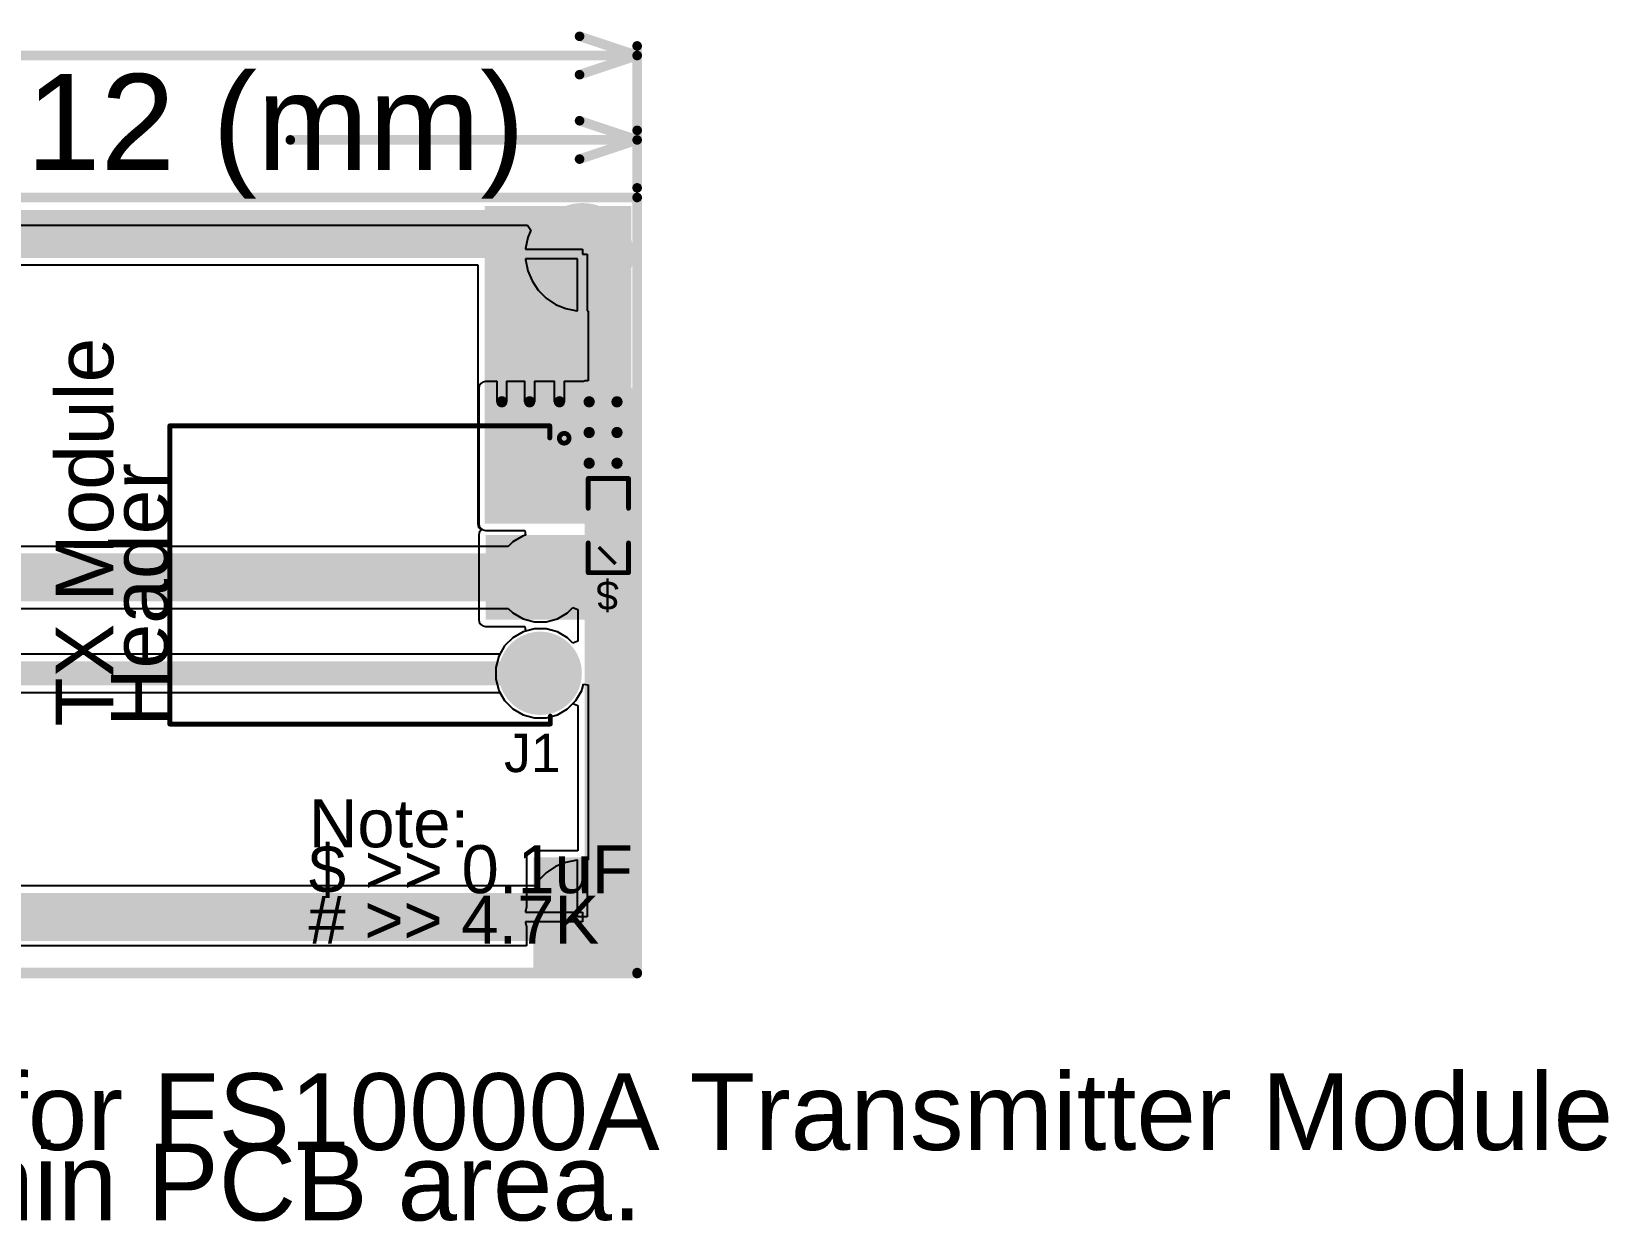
# Model space of a CAD drawing. Header units: millimetres. Extents: x -0.18 to 3.25, y -0.28 to 1.
# Drawn here: x 1.607 to 3.25, y -0.28 to 0.96 of the extents above; entities that cross this region are included whole.
import ezdxf

# ---------------------------------------------------------------- set-up
doc = ezdxf.new("R2010")
doc.units = ezdxf.units.MM
doc.header["$MEASUREMENT"] = 0
for name, color, linetype in [('BottomLayer', 5, 'Continuous'), ('BottomSolder', 6, 'Continuous'), ('Mechanical1', 6, 'Continuous'), ('Mechanical2', 216, 'Continuous'), ('MultiLayer', 9, 'Continuous'), ('PadHoleLayer', 156, 'Continuous'), ('TopLayer', 1, 'Continuous'), ('TopOverlay', 2, 'Continuous'), ('TopPaste', 8, 'Continuous'), ('TopSolder', 216, 'Continuous'), ('ViaHoleLayer', 16, 'Continuous')]:
    doc.layers.add(name, color=color, linetype=linetype)
doc.styles.add('Arial', font='', dxfattribs={"height": 0.2})
doc.styles.get('Arial').set_extended_font_data('Arial')

# ---------------------------------------------------------------- blocks, each defined once
blk = doc.blocks.new('DW254W_11_03_85_16')
at = {"layer": 'BottomLayer'}
h = blk.add_hatch(color=5, dxfattribs=at)
edge = h.paths.add_edge_path()
edge.add_arc((0, 0), 0.0394, 0, 360)
h = blk.add_hatch(color=5, dxfattribs=at)
edge = h.paths.add_edge_path()
edge.add_arc((0.1, 0), 0.0394, 0, 360)
h = blk.add_hatch(color=5, dxfattribs=at)
edge = h.paths.add_edge_path()
edge.add_arc((0.2, 0), 0.0394, 0, 360)
at = {"layer": 'BottomSolder'}
h = blk.add_hatch(color=6, dxfattribs=at)
edge = h.paths.add_edge_path()
edge.add_arc((0, 0), 0.0434, 0, 360)
h = blk.add_hatch(color=6, dxfattribs=at)
edge = h.paths.add_edge_path()
edge.add_arc((0.1, 0), 0.0434, 0, 360)
h = blk.add_hatch(color=6, dxfattribs=at)
edge = h.paths.add_edge_path()
edge.add_arc((0.2, 0), 0.0434, 0, 360)
at = {"layer": 'MultiLayer'}
h = blk.add_hatch(color=9, dxfattribs=at)
edge = h.paths.add_edge_path()
edge.add_arc((0, 0), 0.0394, 0, 360)
h = blk.add_hatch(color=9, dxfattribs=at)
edge = h.paths.add_edge_path()
edge.add_arc((0.1, 0), 0.0394, 0, 360)
h = blk.add_hatch(color=9, dxfattribs=at)
edge = h.paths.add_edge_path()
edge.add_arc((0.2, 0), 0.0394, 0, 360)
at = {"layer": 'PadHoleLayer'}
h = blk.add_hatch(color=156, dxfattribs=at)
edge = h.paths.add_edge_path()
edge.add_arc((0, 0), 0.0201, 0, 360)
h = blk.add_hatch(color=156, dxfattribs=at)
edge = h.paths.add_edge_path()
edge.add_arc((0.1, 0), 0.0201, 0, 360)
h = blk.add_hatch(color=156, dxfattribs=at)
edge = h.paths.add_edge_path()
edge.add_arc((0.2, 0), 0.0201, 0, 360)
at = {"layer": 'TopLayer'}
h = blk.add_hatch(color=1, dxfattribs=at)
edge = h.paths.add_edge_path()
edge.add_arc((0, 0), 0.0394, 0, 360)
h = blk.add_hatch(color=1, dxfattribs=at)
edge = h.paths.add_edge_path()
edge.add_arc((0.1, 0), 0.0394, 0, 360)
h = blk.add_hatch(color=1, dxfattribs=at)
edge = h.paths.add_edge_path()
edge.add_arc((0.2, 0), 0.0394, 0, 360)
at = {"layer": 'TopSolder'}
h = blk.add_hatch(color=216, dxfattribs=at)
edge = h.paths.add_edge_path()
edge.add_arc((0, 0), 0.0434, 0, 360)
h = blk.add_hatch(color=216, dxfattribs=at)
edge = h.paths.add_edge_path()
edge.add_arc((0.1, 0), 0.0434, 0, 360)
h = blk.add_hatch(color=216, dxfattribs=at)
edge = h.paths.add_edge_path()
edge.add_arc((0.2, 0), 0.0434, 0, 360)
at = {"layer": 'TopOverlay'}
for points, const_width in [([(-0.0399, 0.025, 1), (-0.0501, 0.025, 1)], 0.005), ([(-0.0513, 0.025, 1), (-0.0488, 0.025, 1)], 0.0025), ([(-0.0412, 0.025, 1), (-0.0387, 0.025, 1)], 0.0025), ([(-0.0592, 0.01, 1), (-0.0568, 0.01, 1)], 0.0025), ([(-0.0592, 0.01, 1), (-0.0568, 0.01, 1)], 0.0025), ([(-0.0466, 0.01, 1), (-0.0441, 0.01, 1)], 0.0025), ([(0.2434, 0.0105, 1), (0.2459, 0.0105, 1)], 0.0025), ([(0.2517, 0.0105, 1), (0.2542, 0.0105, 1)], 0.0025), ([(0.2517, 0.0105, 1), (0.2542, 0.0105, 1)], 0.0025), ([(-0.0592, -0.386, 1), (-0.0568, -0.386, 1)], 0.0025), ([(-0.0592, -0.386, 1), (-0.0568, -0.386, 1)], 0.0025), ([(0.2517, -0.386, 1), (0.2542, -0.386, 1)], 0.0025), ([(0.2517, -0.386, 1), (0.2542, -0.386, 1)], 0.0025)]:
    blk.add_lwpolyline(points, format="xyb", close=True, dxfattribs=dict(at, const_width=const_width))
at = {"layer": 'TopOverlay', "const_width": 0.005}
for points in [[(-0.0454, 0.01), (-0.058, 0.01)], [(-0.058, -0.386), (-0.058, 0.01)], [(0.253, 0.0105), (0.2446, 0.0105)], [(0.253, -0.386), (0.253, 0.0105)], [(0.253, -0.386), (-0.058, -0.386)]]:
    blk.add_lwpolyline(points, dxfattribs=at)
blk = doc.blocks.new('C__0603_17')
at = {"layer": 'TopLayer'}
for points in [[(-0.015, 0.0175), (-0.015, -0.0175), (-0.045, -0.0175), (-0.045, 0.0175)], [(0.045, 0.0175), (0.045, -0.0175), (0.015, -0.0175), (0.015, 0.0175)]]:
    blk.add_hatch(color=1, dxfattribs=at).paths.add_polyline_path(points)
at = {"layer": 'TopPaste'}
for points in [[(-0.015, 0.0175), (-0.015, -0.0175), (-0.045, -0.0175), (-0.045, 0.0175)], [(0.045, 0.0175), (0.045, -0.0175), (0.015, -0.0175), (0.015, 0.0175)]]:
    blk.add_hatch(color=8, dxfattribs=at).paths.add_polyline_path(points)
at = {"layer": 'TopSolder'}
for points in [[(-0.0126, 0.0199), (-0.0126, -0.0199), (-0.0474, -0.0199), (-0.0474, 0.0199)], [(0.0474, 0.0199), (0.0474, -0.0199), (0.0126, -0.0199), (0.0126, 0.0199)]]:
    blk.add_hatch(color=216, dxfattribs=at).paths.add_polyline_path(points)
at = {"layer": 'TopOverlay', "const_width": 0.005}
for points in [[(-0.049, 0.021), (-0.049, -0.021)], [(-0.049, 0.021), (-0.018, 0.021)], [(0.018, 0.021), (0.049, 0.021)], [(0.049, 0.021), (0.049, -0.021)], [(-0.049, -0.021), (-0.018, -0.021)], [(0.018, -0.021), (0.049, -0.021)]]:
    blk.add_lwpolyline(points, dxfattribs=at)
at = {"layer": 'TopOverlay', "const_width": 0.0025}
for points in [[(-0.0503, 0.021, 1), (-0.0478, 0.021, 1)], [(-0.0503, 0.021, 1), (-0.0478, 0.021, 1)], [(-0.0192, 0.021, 1), (-0.0168, 0.021, 1)], [(0.0168, 0.021, 1), (0.0192, 0.021, 1)], [(0.0478, 0.021, 1), (0.0503, 0.021, 1)], [(0.0478, 0.021, 1), (0.0503, 0.021, 1)], [(-0.0503, -0.021, 1), (-0.0478, -0.021, 1)], [(-0.0503, -0.021, 1), (-0.0478, -0.021, 1)], [(-0.0192, -0.021, 1), (-0.0168, -0.021, 1)], [(0.0168, -0.021, 1), (0.0192, -0.021, 1)], [(0.0478, -0.021, 1), (0.0503, -0.021, 1)], [(0.0478, -0.021, 1), (0.0503, -0.021, 1)]]:
    blk.add_lwpolyline(points, format="xyb", close=True, dxfattribs=at)

msp = doc.modelspace()

# ---------------------------------------------------------------- hatches: boundary and pattern name
at = {"layer": 'BottomLayer'}
h = msp.add_hatch(color=5, dxfattribs=at)
edge = h.paths.add_edge_path()
edge.add_arc((2.181, 0.728), 0.0492, 0, 360)
for points in [[(2.233, 0.447), (2.233, 0.588), (2.08, 0.588), (2.08, 0.447)], [(2.234, -0.016), (2.234, 0.099), (2.1298, 0.099), (2.1298, -0.016)]]:
    msp.add_hatch(color=5, dxfattribs=at).paths.add_polyline_path(points)
h = msp.add_hatch(color=5, dxfattribs=at)
edge = h.paths.add_edge_path()
edge.add_arc((2.097, 0.574), 0.0118, 0, 360)
h = msp.add_hatch(color=5, dxfattribs=at)
edge = h.paths.add_edge_path()
edge.add_arc((2.126, 0.574), 0.0118, 0, 360)
h = msp.add_hatch(color=5, dxfattribs=at)
edge = h.paths.add_edge_path()
edge.add_arc((2.157, 0.574), 0.0118, 0, 360)
h = msp.add_hatch(color=5, dxfattribs=at)
edge = h.paths.add_edge_path()
edge.add_arc((2.188, 0.574), 0.0118, 0, 360)
h = msp.add_hatch(color=5, dxfattribs=at)
edge = h.paths.add_edge_path()
edge.add_arc((2.217, 0.574), 0.0118, 0, 360)
h = msp.add_hatch(color=5, dxfattribs=at)
edge = h.paths.add_edge_path()
edge.add_arc((2.188, 0.542), 0.0118, 0, 360)
h = msp.add_hatch(color=5, dxfattribs=at)
edge = h.paths.add_edge_path()
edge.add_arc((2.217, 0.542), 0.0118, 0, 360)
h = msp.add_hatch(color=5, dxfattribs=at)
edge = h.paths.add_edge_path()
edge.add_arc((2.188, 0.51), 0.0118, 0, 360)
h = msp.add_hatch(color=5, dxfattribs=at)
edge = h.paths.add_edge_path()
edge.add_arc((2.217, 0.51), 0.0118, 0, 360)
h = msp.add_hatch(color=5, dxfattribs=at)
edge = h.paths.add_edge_path()
edge.add_arc((2.181, 0.037), 0.0492, 0, 360)
at = {"layer": 'BottomSolder'}
h = msp.add_hatch(color=6, dxfattribs=at)
edge = h.paths.add_edge_path()
edge.add_arc((2.181, 0.728), 0.0532, 0, 360)
h = msp.add_hatch(color=6, dxfattribs=at)
edge = h.paths.add_edge_path()
edge.add_arc((2.097, 0.574), 0.0158, 0, 360)
h = msp.add_hatch(color=6, dxfattribs=at)
edge = h.paths.add_edge_path()
edge.add_arc((2.126, 0.574), 0.0158, 0, 360)
h = msp.add_hatch(color=6, dxfattribs=at)
edge = h.paths.add_edge_path()
edge.add_arc((2.157, 0.574), 0.0158, 0, 360)
h = msp.add_hatch(color=6, dxfattribs=at)
edge = h.paths.add_edge_path()
edge.add_arc((2.188, 0.574), 0.0158, 0, 360)
h = msp.add_hatch(color=6, dxfattribs=at)
edge = h.paths.add_edge_path()
edge.add_arc((2.217, 0.574), 0.0158, 0, 360)
h = msp.add_hatch(color=6, dxfattribs=at)
edge = h.paths.add_edge_path()
edge.add_arc((2.188, 0.542), 0.0158, 0, 360)
h = msp.add_hatch(color=6, dxfattribs=at)
edge = h.paths.add_edge_path()
edge.add_arc((2.217, 0.542), 0.0158, 0, 360)
h = msp.add_hatch(color=6, dxfattribs=at)
edge = h.paths.add_edge_path()
edge.add_arc((2.188, 0.51), 0.0158, 0, 360)
h = msp.add_hatch(color=6, dxfattribs=at)
edge = h.paths.add_edge_path()
edge.add_arc((2.217, 0.51), 0.0158, 0, 360)
h = msp.add_hatch(color=6, dxfattribs=at)
edge = h.paths.add_edge_path()
edge.add_arc((2.181, 0.037), 0.0532, 0, 360)
at = {"layer": 'MultiLayer'}
h = msp.add_hatch(color=9, dxfattribs=at)
edge = h.paths.add_edge_path()
edge.add_arc((2.181, 0.728), 0.0492, 0, 360)
h = msp.add_hatch(color=9, dxfattribs=at)
edge = h.paths.add_edge_path()
edge.add_arc((2.181, 0.037), 0.0492, 0, 360)
at = {"layer": 'PadHoleLayer'}
h = msp.add_hatch(color=156, dxfattribs=at)
edge = h.paths.add_edge_path()
edge.add_arc((2.181, 0.728), 0.0394, 0, 360)
h = msp.add_hatch(color=156, dxfattribs=at)
edge = h.paths.add_edge_path()
edge.add_arc((2.181, 0.037), 0.0394, 0, 360)
at = {"layer": 'TopLayer'}
for points in [[(2.232, 0.447), (2.232, 0.778), (2.079, 0.778), (2.079, 0.447)], [(2.232, 0.347), (2.232, 0.435), (2.08, 0.435), (2.08, 0.347)]]:
    msp.add_hatch(color=1, dxfattribs=at).paths.add_polyline_path(points)
h = msp.add_hatch(color=1, dxfattribs=at)
edge = h.paths.add_edge_path()
edge.add_arc((2.181, 0.728), 0.0492, 0, 360)
h = msp.add_hatch(color=1, dxfattribs=at)
edge = h.paths.add_edge_path()
edge.add_arc((2.097, 0.574), 0.0118, 0, 360)
h = msp.add_hatch(color=1, dxfattribs=at)
edge = h.paths.add_edge_path()
edge.add_arc((2.126, 0.574), 0.0118, 0, 360)
h = msp.add_hatch(color=1, dxfattribs=at)
edge = h.paths.add_edge_path()
edge.add_arc((2.157, 0.574), 0.0118, 0, 360)
h = msp.add_hatch(color=1, dxfattribs=at)
edge = h.paths.add_edge_path()
edge.add_arc((2.188, 0.574), 0.0118, 0, 360)
h = msp.add_hatch(color=1, dxfattribs=at)
edge = h.paths.add_edge_path()
edge.add_arc((2.217, 0.574), 0.0118, 0, 360)
h = msp.add_hatch(color=1, dxfattribs=at)
edge = h.paths.add_edge_path()
edge.add_arc((2.188, 0.542), 0.0118, 0, 360)
h = msp.add_hatch(color=1, dxfattribs=at)
edge = h.paths.add_edge_path()
edge.add_arc((2.217, 0.542), 0.0118, 0, 360)
h = msp.add_hatch(color=1, dxfattribs=at)
edge = h.paths.add_edge_path()
edge.add_arc((2.188, 0.51), 0.0118, 0, 360)
h = msp.add_hatch(color=1, dxfattribs=at)
edge = h.paths.add_edge_path()
edge.add_arc((2.217, 0.51), 0.0118, 0, 360)
h = msp.add_hatch(color=1, dxfattribs=at)
edge = h.paths.add_edge_path()
edge.add_arc((2.181, 0.037), 0.0492, 0, 360)
at = {"layer": 'TopSolder'}
h = msp.add_hatch(color=216, dxfattribs=at)
edge = h.paths.add_edge_path()
edge.add_arc((2.181, 0.728), 0.0532, 0, 360)
h = msp.add_hatch(color=216, dxfattribs=at)
edge = h.paths.add_edge_path()
edge.add_arc((2.097, 0.574), 0.0158, 0, 360)
h = msp.add_hatch(color=216, dxfattribs=at)
edge = h.paths.add_edge_path()
edge.add_arc((2.126, 0.574), 0.0158, 0, 360)
h = msp.add_hatch(color=216, dxfattribs=at)
edge = h.paths.add_edge_path()
edge.add_arc((2.157, 0.574), 0.0158, 0, 360)
h = msp.add_hatch(color=216, dxfattribs=at)
edge = h.paths.add_edge_path()
edge.add_arc((2.188, 0.574), 0.0158, 0, 360)
h = msp.add_hatch(color=216, dxfattribs=at)
edge = h.paths.add_edge_path()
edge.add_arc((2.217, 0.574), 0.0158, 0, 360)
h = msp.add_hatch(color=216, dxfattribs=at)
edge = h.paths.add_edge_path()
edge.add_arc((2.188, 0.542), 0.0158, 0, 360)
h = msp.add_hatch(color=216, dxfattribs=at)
edge = h.paths.add_edge_path()
edge.add_arc((2.217, 0.542), 0.0158, 0, 360)
h = msp.add_hatch(color=216, dxfattribs=at)
edge = h.paths.add_edge_path()
edge.add_arc((2.188, 0.51), 0.0158, 0, 360)
h = msp.add_hatch(color=216, dxfattribs=at)
edge = h.paths.add_edge_path()
edge.add_arc((2.217, 0.51), 0.0158, 0, 360)
h = msp.add_hatch(color=216, dxfattribs=at)
edge = h.paths.add_edge_path()
edge.add_arc((2.181, 0.037), 0.0532, 0, 360)
at = {"layer": 'ViaHoleLayer'}
h = msp.add_hatch(color=16, dxfattribs=at)
edge = h.paths.add_edge_path()
edge.add_arc((2.097, 0.574), 0.00591, 0, 360)
h = msp.add_hatch(color=16, dxfattribs=at)
edge = h.paths.add_edge_path()
edge.add_arc((2.126, 0.574), 0.00591, 0, 360)
h = msp.add_hatch(color=16, dxfattribs=at)
edge = h.paths.add_edge_path()
edge.add_arc((2.157, 0.574), 0.00591, 0, 360)
h = msp.add_hatch(color=16, dxfattribs=at)
edge = h.paths.add_edge_path()
edge.add_arc((2.188, 0.574), 0.00591, 0, 360)
h = msp.add_hatch(color=16, dxfattribs=at)
edge = h.paths.add_edge_path()
edge.add_arc((2.217, 0.574), 0.00591, 0, 360)
h = msp.add_hatch(color=16, dxfattribs=at)
edge = h.paths.add_edge_path()
edge.add_arc((2.188, 0.542), 0.00591, 0, 360)
h = msp.add_hatch(color=16, dxfattribs=at)
edge = h.paths.add_edge_path()
edge.add_arc((2.217, 0.542), 0.00591, 0, 360)
h = msp.add_hatch(color=16, dxfattribs=at)
edge = h.paths.add_edge_path()
edge.add_arc((2.188, 0.51), 0.00591, 0, 360)
h = msp.add_hatch(color=16, dxfattribs=at)
edge = h.paths.add_edge_path()
edge.add_arc((2.217, 0.51), 0.00591, 0, 360)

# ---------------------------------------------------------------- linework, layer by layer
at = {"layer": 'BottomLayer'}
for p, q in [((0.1535, 0.758), (2.1239, 0.758)), ((2.1239, 0.758), (2.1273, 0.753)), ((2.1241, 0.7453), (2.1218, 0.7338)), ((2.1273, 0.753), (2.1241, 0.7453)), ((2.1218, 0.7338), (2.1218, 0.733)), ((2.1218, 0.733), (2.181, 0.733)), ((2.176, 0.723), (2.1218, 0.723)), ((2.1218, 0.723), (2.1218, 0.7222)), ((2.176, 0.6688), (2.176, 0.723)), ((2.181, 0.733), (2.181, 0.728)), ((2.181, 0.728), (2.186, 0.728)), ((2.186, 0.728), (2.186, 0.6688)), ((2.1218, 0.7222), (2.1241, 0.7107)), ((2.1241, 0.7107), (2.1285, 0.7)), ((2.1285, 0.7), (2.135, 0.6903)), ((2.135, 0.6903), (2.1433, 0.682)), ((2.1433, 0.682), (2.153, 0.6755)), ((2.153, 0.6755), (2.1637, 0.6711)), ((2.1637, 0.6711), (2.1752, 0.6688)), ((2.1752, 0.6688), (2.176, 0.6688)), ((2.186, 0.6688), (2.1868, 0.6688)), ((2.1868, 0.6688), (2.187, 0.6686)), ((2.187, 0.6686), (2.187, 0.5958)), ((2.075, 0.593), (2.0734, 0.5907)), ((2.0773, 0.5946), (2.075, 0.593)), ((2.08, 0.5951), (2.0773, 0.5946)), ((2.091, 0.5951), (2.08, 0.5951)), ((2.092, 0.5955), (2.091, 0.5951)), ((2.092, 0.574), (2.092, 0.5955)), ((2.103, 0.5951), (2.102, 0.5955)), ((2.102, 0.5955), (2.102, 0.574)), ((2.12, 0.5951), (2.103, 0.5951)), ((2.121, 0.5955), (2.12, 0.5951)), ((2.121, 0.574), (2.121, 0.5955)), ((2.132, 0.5951), (2.131, 0.5955)), ((2.131, 0.5955), (2.131, 0.574)), ((2.151, 0.5951), (2.132, 0.5951)), ((2.152, 0.5955), (2.151, 0.5951)), ((2.152, 0.574), (2.152, 0.5955)), ((2.163, 0.5951), (2.162, 0.5955)), ((2.162, 0.5955), (2.162, 0.574)), ((2.182, 0.5951), (2.163, 0.5951)), ((2.1837, 0.5958), (2.182, 0.5951)), ((2.187, 0.5958), (2.1837, 0.5958)), ((2.0734, 0.5907), (2.0729, 0.588)), ((2.0729, 0.588), (2.0729, 0.447)), ((2.102, 0.574), (2.092, 0.574)), ((2.131, 0.574), (2.121, 0.574)), ((2.162, 0.574), (2.152, 0.574)), ((2.0729, 0.447), (2.0734, 0.4443)), ((2.0734, 0.4443), (2.075, 0.442)), ((2.075, 0.442), (2.0773, 0.4404)), ((2.0773, 0.4404), (2.08, 0.4399)), ((2.08, 0.4399), (2.1209, 0.4399)), ((2.1085, 0.4281), (2.1037, 0.4233)), ((2.1191, 0.4342), (2.1085, 0.4281)), ((2.1215, 0.4349), (2.1191, 0.4342)), ((2.1209, 0.4399), (2.1215, 0.4349)), ((2.1037, 0.4233), (1.2044, 0.4233)), ((1.191, 0.3587), (2.1037, 0.3587)), ((2.1037, 0.3587), (2.1085, 0.3539)), ((2.1085, 0.3539), (2.1191, 0.3478)), ((2.1191, 0.3478), (2.1309, 0.3446)), ((2.1431, 0.3446), (2.1549, 0.3478)), ((2.1549, 0.3478), (2.1655, 0.3539)), ((2.1655, 0.3539), (2.1711, 0.3595)), ((2.1711, 0.3595), (2.1761, 0.3574)), ((2.1761, 0.3574), (2.1761, 0.3246)), ((2.1191, 0.3342), (2.1085, 0.3281)), ((2.1309, 0.3374), (2.1191, 0.3342)), ((2.1309, 0.3446), (2.1431, 0.3446)), ((2.1431, 0.3374), (2.1309, 0.3374)), ((2.1549, 0.3342), (2.1431, 0.3374)), ((2.1655, 0.3281), (2.1549, 0.3342)), ((2.0999, 0.3195), (2.0949, 0.3109)), ((2.1085, 0.3281), (2.0999, 0.3195)), ((2.1711, 0.3225), (2.1655, 0.3281)), ((2.1761, 0.3246), (2.1711, 0.3225)), ((2.0949, 0.3109), (1.0727, 0.3109)), ((1.0727, 0.2711), (2.0949, 0.2711)), ((2.0949, 0.2711), (2.0999, 0.2625)), ((2.0999, 0.2625), (2.1085, 0.2539)), ((2.1085, 0.2539), (2.1191, 0.2478)), ((2.1191, 0.2478), (2.1309, 0.2446)), ((2.1431, 0.2446), (2.1549, 0.2478)), ((2.1549, 0.2478), (2.1655, 0.2539)), ((2.1655, 0.2539), (2.1711, 0.2595)), ((2.1711, 0.2595), (2.1761, 0.2574)), ((2.1761, 0.2574), (2.1761, 0.1061)), ((2.1309, 0.2446), (2.1431, 0.2446)), ((2.1232, 0.1017), (2.1227, 0.099)), ((2.1227, 0.099), (2.1227, 0.0474)), ((2.1248, 0.104), (2.1232, 0.1017)), ((2.1271, 0.1056), (2.1248, 0.104)), ((2.1298, 0.1061), (2.1271, 0.1056)), ((2.1761, 0.1061), (2.1298, 0.1061)), ((2.1227, 0.0474), (2.1218, 0.0428)), ((2.1218, 0.0428), (2.1218, 0.042)), ((2.1218, 0.042), (2.181, 0.042)), ((2.181, 0.042), (2.181, 0.032)), ((2.181, 0.032), (2.1218, 0.032)), ((2.1218, 0.032), (2.1218, 0.0312)), ((2.1218, 0.0312), (2.1227, 0.0266)), ((2.1227, 0.0266), (2.1227, 0.007)), ((2.1227, 0.007), (1.0377, 0.007))]:
    msp.add_line(p, q, dxfattribs=at)
for points, const_width in [([(2.137, 0.491), (2.16, 0.514)], 0.05), ([(2.16, 0.514), (2.165, 0.514)], 0.05), ([(2.137, 0.491), (2.1379, 0.491)], 0.05), ([(2.2084, 0.0979), (2.2084, 0.46)], 0.05), ([(1.191, 0.391), (2.137, 0.391)], 0.05), ([(1.0727, 0.291), (2.137, 0.291)], 0.025), ([(2.181, 0.037), (2.1903, 0.0463)], 0.05)]:
    msp.add_lwpolyline(points, dxfattribs=dict(at, const_width=const_width))
for points, const_width in [([(2.1475, 0.514, 1), (2.1725, 0.514, 1)], 0.025), ([(2.1475, 0.514, 1), (2.1725, 0.514, 1)], 0.025), ([(2.1525, 0.514, 1), (2.1775, 0.514, 1)], 0.025), ([(2.1245, 0.491, 1), (2.1495, 0.491, 1)], 0.025), ([(2.1245, 0.491, 1), (2.1495, 0.491, 1)], 0.025), ([(2.1254, 0.491, 1), (2.1504, 0.491, 1)], 0.025), ([(2.1959, 0.46, 1), (2.2209, 0.46, 1)], 0.025), ([(2.1245, 0.391, 1), (2.1495, 0.391, 1)], 0.025), ([(2.1307, 0.291, 1), (2.1433, 0.291, 1)], 0.0125), ([(2.1959, 0.0979, 1), (2.2209, 0.0979, 1)], 0.025), ([(2.1778, 0.0463, 1), (2.2028, 0.0463, 1)], 0.025), ([(2.1685, 0.037, 1), (2.1935, 0.037, 1)], 0.025)]:
    msp.add_lwpolyline(points, format="xyb", close=True, dxfattribs=dict(at, const_width=const_width))
at = {"layer": 'Mechanical1', "const_width": 0.01}
for points in [[(2.178, 0.955), (2.238, 0.935)], [(1.3485, 0.935), (2.238, 0.935)], [(2.178, 0.915), (2.238, 0.935)], [(2.238, 0.797), (2.238, 0.945)], [(2.178, 0.867), (2.238, 0.847)], [(2.238, 0.797), (2.238, 0.857)], [(1.8766, 0.847), (2.238, 0.847)], [(2.178, 0.827), (2.238, 0.847)], [(1.052, 0.787), (2.238, 0.787)], [(2.238, -0.021), (2.238, 0.787)], [(1.052, -0.021), (2.238, -0.021)]]:
    msp.add_lwpolyline(points, dxfattribs=at)
at = {"layer": 'Mechanical1', "const_width": 0.005}
for points in [[(2.1755, 0.955, 1), (2.1805, 0.955, 1)], [(2.2355, 0.945, 1), (2.2405, 0.945, 1)], [(2.2355, 0.935, 1), (2.2405, 0.935, 1)], [(2.2355, 0.935, 1), (2.2405, 0.935, 1)], [(2.2355, 0.935, 1), (2.2405, 0.935, 1)], [(2.1755, 0.915, 1), (2.1805, 0.915, 1)], [(2.1755, 0.867, 1), (2.1805, 0.867, 1)], [(2.2355, 0.857, 1), (2.2405, 0.857, 1)], [(1.8741, 0.847, 1), (1.8791, 0.847, 1)], [(2.2355, 0.847, 1), (2.2405, 0.847, 1)], [(2.2355, 0.847, 1), (2.2405, 0.847, 1)], [(2.2355, 0.847, 1), (2.2405, 0.847, 1)], [(2.1755, 0.827, 1), (2.1805, 0.827, 1)], [(2.2355, 0.797, 1), (2.2405, 0.797, 1)], [(2.2355, 0.797, 1), (2.2405, 0.797, 1)], [(2.2355, 0.787, 1), (2.2405, 0.787, 1)], [(2.2355, 0.787, 1), (2.2405, 0.787, 1)], [(2.2355, -0.021, 1), (2.2405, -0.021, 1)], [(2.2355, -0.021, 1), (2.2405, -0.021, 1)]]:
    msp.add_lwpolyline(points, format="xyb", close=True, dxfattribs=at)
at = {"layer": 'Mechanical2', "const_width": 0.01}
for points in [[(0, 0.787), (2.238, 0.787)], [(2.238, -0.022), (2.238, 0.787)], [(0, -0.022), (2.238, -0.022)]]:
    msp.add_lwpolyline(points, dxfattribs=at)
at = {"layer": 'Mechanical2', "const_width": 0.005}
for points in [[(2.2355, 0.787, 1), (2.2405, 0.787, 1)], [(2.2355, 0.787, 1), (2.2405, 0.787, 1)], [(2.2355, -0.022, 1), (2.2405, -0.022, 1)], [(2.2355, -0.022, 1), (2.2405, -0.022, 1)]]:
    msp.add_lwpolyline(points, format="xyb", close=True, dxfattribs=at)
at = {"layer": 'TopLayer'}
for p, q in [((1.0377, 0.7167), (2.0719, 0.7167)), ((2.0719, 0.7167), (2.0719, 0.447)), ((2.0719, 0.447), (2.0724, 0.4443)), ((2.0724, 0.4443), (2.074, 0.442)), ((2.0734, 0.4377), (2.0729, 0.435)), ((2.0729, 0.435), (2.0729, 0.347)), ((2.075, 0.44), (2.0734, 0.4377)), ((2.074, 0.442), (2.075, 0.4413)), ((2.075, 0.4413), (2.075, 0.44)), ((2.0729, 0.347), (2.0734, 0.3443)), ((2.0734, 0.3443), (2.075, 0.342)), ((2.075, 0.342), (2.0773, 0.3404)), ((2.0773, 0.3404), (2.08, 0.3399)), ((2.08, 0.3399), (2.1209, 0.3399)), ((2.1191, 0.3342), (2.1085, 0.3281)), ((2.1215, 0.3349), (2.1191, 0.3342)), ((2.1209, 0.3399), (2.1215, 0.3349)), ((2.0999, 0.3195), (2.0938, 0.3089)), ((2.1085, 0.3281), (2.0999, 0.3195)), ((2.0938, 0.3089), (2.0906, 0.2971)), ((2.0906, 0.2971), (2.0906, 0.2849)), ((2.0906, 0.2849), (2.0938, 0.2731)), ((2.1802, 0.2731), (2.182, 0.2798)), ((2.182, 0.2798), (2.187, 0.2791)), ((2.0938, 0.2731), (2.0999, 0.2625)), ((2.1741, 0.2625), (2.1802, 0.2731)), ((2.187, 0.2791), (2.187, 0.0964)), ((2.0999, 0.2625), (2.1085, 0.2539)), ((2.1085, 0.2539), (2.1191, 0.2478)), ((2.1191, 0.2478), (2.1309, 0.2446)), ((2.1431, 0.2446), (2.1549, 0.2478)), ((2.1549, 0.2478), (2.1655, 0.2539)), ((2.1655, 0.2539), (2.1741, 0.2625)), ((2.1309, 0.2446), (2.1431, 0.2446)), ((2.1433, 0.083), (2.135, 0.0747)), ((2.153, 0.0895), (2.1433, 0.083)), ((2.1637, 0.0939), (2.153, 0.0895)), ((2.1752, 0.0962), (2.1637, 0.0939)), ((2.176, 0.0962), (2.1752, 0.0962)), ((2.176, 0.037), (2.176, 0.0962)), ((2.1868, 0.0962), (2.186, 0.0962)), ((2.186, 0.0962), (2.186, 0.037)), ((2.187, 0.0964), (2.1868, 0.0962)), ((2.1314, 0.0693), (1.1614, 0.0693)), ((2.135, 0.0747), (2.1314, 0.0693)), ((2.186, 0.037), (2.176, 0.037))]:
    msp.add_line(p, q, dxfattribs=at)
for points, const_width in [([(0.983, 0.749), (2.116, 0.749)], 0.05), ([(2.116, 0.749), (2.1615, 0.7035)], 0.05), ([(2.1381, 0.751), (2.1611, 0.728)], 0.025), ([(2.1611, 0.728), (2.181, 0.728)], 0.025), ([(2.181, 0.6855), (2.181, 0.728)], 0.025), ([(2.1615, 0.6125), (2.1615, 0.7035)], 0.05), ([(2.181, 0.622), (2.208, 0.595)], 0.025), ([(2.137, 0.491), (2.1473, 0.4807)], 0.025), ([(2.1473, 0.4807), (2.1998, 0.4807)], 0.025), ([(2.1998, 0.4807), (2.2055, 0.475)], 0.025), ([(2.2055, 0.475), (2.208, 0.475)], 0.025), ([(2.2055, 0.4125), (2.208, 0.415)], 0.025), ([(2.137, 0.391), (2.1515, 0.391)], 0.025), ([(1.148, 0.037), (2.181, 0.037)], 0.05)]:
    msp.add_lwpolyline(points, dxfattribs=dict(at, const_width=const_width))
for points, const_width in [([(2.1035, 0.749, 1), (2.1285, 0.749, 1)], 0.025), ([(2.1035, 0.749, 1), (2.1285, 0.749, 1)], 0.025), ([(2.1319, 0.751, 1), (2.1444, 0.751, 1)], 0.0125), ([(2.1549, 0.728, 1), (2.1674, 0.728, 1)], 0.0125), ([(2.1549, 0.728, 1), (2.1674, 0.728, 1)], 0.0125), ([(2.1747, 0.728, 1), (2.1873, 0.728, 1)], 0.0125), ([(2.1747, 0.728, 1), (2.1873, 0.728, 1)], 0.0125), ([(2.149, 0.7035, 1), (2.174, 0.7035, 1)], 0.025), ([(2.149, 0.7035, 1), (2.174, 0.7035, 1)], 0.025), ([(2.1747, 0.6855, 1), (2.1873, 0.6855, 1)], 0.0125), ([(2.149, 0.6125, 1), (2.174, 0.6125, 1)], 0.025), ([(2.1747, 0.622, 1), (2.1873, 0.622, 1)], 0.0125), ([(2.2018, 0.595, 1), (2.2142, 0.595, 1)], 0.0125), ([(2.1307, 0.491, 1), (2.1433, 0.491, 1)], 0.0125), ([(2.141, 0.4807, 1), (2.1535, 0.4807, 1)], 0.0125), ([(2.141, 0.4807, 1), (2.1535, 0.4807, 1)], 0.0125), ([(2.1935, 0.4807, 1), (2.206, 0.4807, 1)], 0.0125), ([(2.1935, 0.4807, 1), (2.206, 0.4807, 1)], 0.0125), ([(2.1993, 0.475, 1), (2.2117, 0.475, 1)], 0.0125), ([(2.1993, 0.475, 1), (2.2117, 0.475, 1)], 0.0125), ([(2.2018, 0.475, 1), (2.2142, 0.475, 1)], 0.0125), ([(2.2018, 0.415, 1), (2.2142, 0.415, 1)], 0.0125), ([(2.1993, 0.4125, 1), (2.2117, 0.4125, 1)], 0.0125), ([(2.1307, 0.391, 1), (2.1433, 0.391, 1)], 0.0125), ([(2.1453, 0.391, 1), (2.1578, 0.391, 1)], 0.0125), ([(2.1685, 0.037, 1), (2.1935, 0.037, 1)], 0.025)]:
    msp.add_lwpolyline(points, format="xyb", close=True, dxfattribs=dict(at, const_width=const_width))

# ---------------------------------------------------------------- block references
for name, p, rotation in [('DW254W_11_03_85_16', (2.137, 0.491), 270), ('C__0603_17', (2.208, 0.445), 90)]:
    msp.add_blockref(name, p, dxfattribs=dict(rotation=rotation))

# ---------------------------------------------------------------- texts
at = {"layer": 'Mechanical1', "style": 'Arial'}
for s, height, p in [('30.12 (mm)', 0.1, (1.407, 0.8158)), ('30.12 mm is the Area reserved for FS10000A Transmitter Module', 0.08, (0.013, -0.2059)), ('which needs to be mounted within PCB area.', 0.08, (0.013, -0.2793))]:
    msp.add_text(s, height=height, dxfattribs=at).set_placement(p)
at = {"layer": 'TopOverlay', "style": 'Arial'}
for s, height, rotation, p in [('TX Module', 0.06, 90, (1.6921, 0.2355)), ('Header', 0.06, 90, (1.7497, 0.2355)), ('$', 0.03, 180, (2.219, 0.387)), ('Note:', 0.05, 360, (1.896, 0.1096)), ('$ >> 0.1uF', 0.05, 360, (1.8958, 0.0618)), ('# >> 4.7K', 0.05, 360, (1.8955, 0.0093))]:
    msp.add_text(s, height=height, rotation=rotation, dxfattribs=at).set_placement(p)
msp.add_text('J1', height=0.04, dxfattribs=at).set_placement((2.0993, 0.188))

doc.saveas('drawing.dxf')
